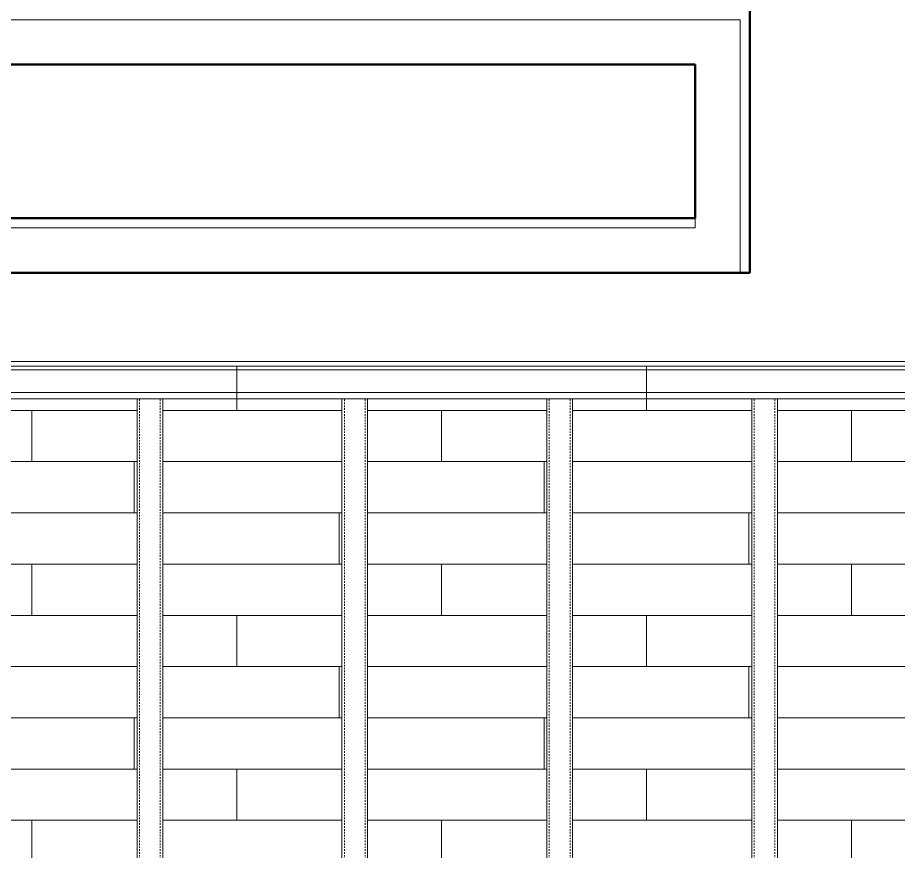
# Model space of a CAD drawing. Header units: inches. Extents: x -4218 to -1830, y 9767 to 12426.
# Drawn here: x -3330.7 to -3261.9, y 10878.8 to 10943.9 of the extents above; entities that cross this region are included whole.
import ezdxf

# ---------------------------------------------------------------- set-up
doc = ezdxf.new("R2010")
doc.units = ezdxf.units.IN
doc.header["$MEASUREMENT"] = 0
doc.linetypes.add('Hidden 1_8_', pattern=[0.1875, 0.125, -0.0625])
for name, color, linetype, lineweight in [('A-DETL-MBND', 5, 'Continuous', 9), ('A-FLOR-4', 192, 'Continuous', 9), ('A-FLOR-HRAL', 11, 'Continuous', 9), ('A-FLOR-PATT-1', 9, 'Continuous', 9), ('A-WALL', 113, 'Continuous', 13), ('A-WALL-7', 113, 'Continuous', 9), ('A-WALL-8', 113, 'Continuous', 50), ('S-BEAM', 12, 'Continuous', 9), ('S-BEAM-1', 12, 'Hidden 1_8_', 9)]:
    doc.layers.add(name, color=color, linetype=linetype, lineweight=lineweight)

# ---------------------------------------------------------------- blocks, each defined once
blk = doc.blocks.new('Railing - Railing-2700270-BACKGROUND - RCP - 1ST FLOOR')
at = {"layer": 'A-DETL-MBND'}
blk.add_line((-3357.274, 10917.002), (-3253.474, 10917.002), dxfattribs=at)
blk = doc.blocks.new('Walls 32 - Walls 1-2568450-BACKGROUND - RCP - 1ST FLOOR')
at = {"layer": 'A-WALL-7'}
for p, q in [((-3259.132, 10913.402), (-3259.132, 10914.108)), ((-3258.382, 10914.108), (-3258.382, 10913.402)), ((-3262.007, 10851.389), (-3262.007, 10851.682)), ((-3262.007, 10851.139), (-3262.007, 10851.372)), ((-3259.132, 10851.389), (-3259.132, 10851.682)), ((-3259.132, 10851.176), (-3259.132, 10851.377)), ((-3258.382, 10851.682), (-3258.382, 10851.389)), ((-3258.382, 10851.379), (-3258.382, 10851.171)), ((-3255.507, 10851.682), (-3255.507, 10851.389)), ((-3255.507, 10851.383), (-3255.507, 10851.152))]:
    blk.add_line(p, q, dxfattribs=at)
for centre, start_param, end_param in [((-3258.757, 10914.124), 2.994857, 3.141593), ((-3258.757, 10914.124), 3.19067, 6.234108), ((-3258.757, 10914.124), 0.094304, 0.261799), ((-3258.757, 10851.069), 2.094395, 2.354281), ((-3258.757, 10851.069), 1.880094, 2.092053), ((-3258.757, 10851.069), 1.696161, 1.829985), ((-3258.757, 10851.069), 1.570796, 1.696161), ((-3258.757, 10851.069), 1.445432, 1.568095), ((-3258.757, 10851.069), 1.308997, 1.445432), ((-3258.757, 10851.069), 1.047198, 1.264566), ((-3258.757, 10851.069), 0.785398, 1.044861), ((-3258.757, 10851.069), 2.356194, 2.61664), ((-3258.757, 10851.069), 0.523599, 0.783492), ((-3258.757, 10851.069), 0.321154, 0.522251)]:
    blk.add_ellipse(centre, major_axis=(0.375, 0), ratio=0.86769, start_param=start_param, end_param=end_param, dxfattribs=at)
blk = doc.blocks.new('Walls 34 - Walls 3-2568489-BACKGROUND - RCP - 1ST FLOOR')
at = {"layer": 'A-WALL-7'}
for p, q in [((-3357.274, 10916.639), (-3253.837, 10916.639)), ((-3253.837, 10916.639), (-3357.274, 10916.639)), ((-3357.274, 10916.639), (-3253.837, 10916.639)), ((-3357.274, 10916.366), (-3254.11, 10916.366)), ((-3357.274, 10916.366), (-3254.11, 10916.366)), ((-3357.274, 10914.596), (-3255.88, 10914.596)), ((-3357.274, 10914.596), (-3255.88, 10914.596)), ((-3357.274, 10914.108), (-3256.368, 10914.108)), ((-3321.368, 10914.108), (-3335.368, 10914.108)), ((-3321.18, 10914.108), (-3321.368, 10914.108)), ((-3319.556, 10914.108), (-3321.18, 10914.108)), ((-3319.368, 10914.108), (-3319.556, 10914.108)), ((-3305.368, 10914.108), (-3319.368, 10914.108)), ((-3305.18, 10914.108), (-3305.368, 10914.108)), ((-3303.556, 10914.108), (-3305.18, 10914.108)), ((-3303.368, 10914.108), (-3303.556, 10914.108)), ((-3289.368, 10914.108), (-3303.368, 10914.108)), ((-3289.18, 10914.108), (-3289.368, 10914.108)), ((-3287.556, 10914.108), (-3289.18, 10914.108)), ((-3287.368, 10914.108), (-3287.556, 10914.108)), ((-3273.368, 10914.108), (-3287.368, 10914.108)), ((-3273.18, 10914.108), (-3273.368, 10914.108)), ((-3271.556, 10914.108), (-3273.18, 10914.108)), ((-3271.368, 10914.108), (-3271.556, 10914.108)), ((-3259.132, 10914.108), (-3271.368, 10914.108))]:
    blk.add_line(p, q, dxfattribs=at)
blk = doc.blocks.new('CISC HSS Rectangular_CSA G40_21_ - HS102x51x4_8-V173-BACKGROUND - RCP - 1ST FLOOR')
at = {"layer": 'S-BEAM'}
for p, q in [((-30.9, 1), (28.925, 1)), ((-30.9, 1), (-30.9, 0.624)), ((-30.9, 0.822), (-30.9, 1)), ((-30.9, 0.624), (-30.9, 0.822)), ((-30.9, 0.624), (-30.9, 0.812)), ((-30.9, 0.812), (-30.9, 0.757)), ((-30.9, 0.757), (-30.9, 0.624)), ((28.925, 1), (30.9, 1)), ((30.9, 0.624), (30.9, 1)), ((-30.9, 0.624), (-30.9, -0.624)), ((-30.9, 0.624), (-30.9, -0.624)), ((30.9, -0.624), (30.9, 0.624)), ((-30.9, -0.624), (-30.9, -1)), ((-30.9, -0.822), (-30.9, -0.624)), ((-30.9, -0.624), (-30.9, -0.812)), ((-30.9, -0.757), (-30.9, -0.624)), ((30.9, -1), (30.9, -0.624)), ((-30.9, -0.812), (-30.9, -0.757)), ((-30.9, -1), (-30.9, -0.822)), ((28.925, -1), (-30.9, -1)), ((30.9, -1), (28.925, -1))]:
    blk.add_line(p, q, dxfattribs=at)
at = {"layer": 'S-BEAM-1'}
for p, q in [((28.925, 0.812), (-30.9, 0.812)), ((30.9, 0.812), (28.925, 0.812)), ((28.925, -0.812), (-30.9, -0.812)), ((30.9, -0.812), (28.925, -0.812))]:
    blk.add_line(p, q, dxfattribs=at)
blk = doc.blocks.new('CISC HSS Rectangular_CSA G40_21_ - HS102x51x4_8-V174-BACKGROUND - RCP - 1ST FLOOR')
at = {"layer": 'S-BEAM'}
for p, q in [((-30.9, 1), (28.925, 1)), ((-30.9, 1), (-30.9, 0.624)), ((-30.9, 0.89), (-30.9, 1)), ((-30.9, 0.822), (-30.9, 0.89)), ((-30.9, 0.624), (-30.9, 0.822)), ((-30.9, 0.624), (-30.9, 0.812)), ((-30.9, 0.812), (-30.9, 0.624)), ((28.925, 1), (30.9, 1)), ((30.9, 0.624), (30.9, 1)), ((-30.9, 0.624), (-30.9, -0.624)), ((-30.9, 0.624), (-30.9, -0.624)), ((30.9, -0.624), (30.9, 0.624)), ((-30.9, -0.624), (-30.9, -1)), ((-30.9, -0.822), (-30.9, -0.624)), ((-30.9, -0.624), (-30.9, -0.812)), ((-30.9, -0.757), (-30.9, -0.624)), ((30.9, -1), (30.9, -0.624)), ((-30.9, -0.812), (-30.9, -0.757)), ((-30.9, -1), (-30.9, -0.822)), ((28.925, -1), (-30.9, -1)), ((30.9, -1), (28.925, -1))]:
    blk.add_line(p, q, dxfattribs=at)
at = {"layer": 'S-BEAM-1'}
for p, q in [((28.925, 0.812), (-30.9, 0.812)), ((30.9, 0.812), (28.925, 0.812)), ((28.925, -0.812), (-30.9, -0.812)), ((30.9, -0.812), (28.925, -0.812))]:
    blk.add_line(p, q, dxfattribs=at)
blk = doc.blocks.new('CISC HSS Rectangular_CSA G40_21_ - HS102x51x4_8-V168-BACKGROUND - RCP - 1ST FLOOR')
at = {"layer": 'S-BEAM'}
for p, q in [((-30.9, 1), (28.925, 1)), ((-30.9, 1), (-30.9, 0.624)), ((-30.9, 0.822), (-30.9, 1)), ((-30.9, 0.624), (-30.9, 0.822)), ((-30.9, 0.624), (-30.9, 0.812)), ((-30.9, 0.812), (-30.9, 0.624)), ((28.925, 1), (30.9, 1)), ((30.9, 0.624), (30.9, 1)), ((-30.9, 0.624), (-30.9, -0.624)), ((-30.9, 0.624), (-30.9, -0.624)), ((30.9, -0.624), (30.9, 0.624)), ((-30.9, -0.624), (-30.9, -1)), ((-30.9, -0.822), (-30.9, -0.624)), ((-30.9, -0.624), (-30.9, -0.812)), ((-30.9, -0.812), (-30.9, -0.624)), ((30.9, -1), (30.9, -0.624)), ((-30.9, -1), (-30.9, -0.822)), ((28.925, -1), (-30.9, -1)), ((30.9, -1), (28.925, -1))]:
    blk.add_line(p, q, dxfattribs=at)
at = {"layer": 'S-BEAM-1'}
for p, q in [((28.925, 0.812), (-30.9, 0.812)), ((30.9, 0.812), (28.925, 0.812)), ((28.925, -0.812), (-30.9, -0.812)), ((30.9, -0.812), (28.925, -0.812))]:
    blk.add_line(p, q, dxfattribs=at)

msp = doc.modelspace()

# ---------------------------------------------------------------- hatches: boundary and pattern name
at = {"layer": 'A-FLOR-PATT-1'}
h = msp.add_hatch(dxfattribs=at)
h.set_pattern_fill('FP_13', color=256, style=0, pattern_type=2)
h.set_pattern_definition([(180, (-3361.595, 10973.189), (5e-16, 4), []), (90, (-3361.595, 10973.189), (8, 8), [4, -28]), (90, (-3377.595, 10977.189), (8, 8), [4, -28])])
h.paths.add_polyline_path([(-3357.274, 10851.752), (-3253.837, 10851.752), (-3253.873, 10916.639), (-3367.162, 10916.603), (-3367.125, 10851.752), (-3359.741, 10851.752)], flags=0)
h.paths.add_polyline_path([(-3351.368, 10852.308), (-3353.368, 10852.308), (-3353.368, 10914.107), (-3351.368, 10914.107), (-3351.368, 10854.01)], flags=0)
h.paths.add_polyline_path([(-3336.991, 10852.308), (-3337.368, 10852.308), (-3337.368, 10914.107), (-3335.368, 10914.107), (-3335.368, 10852.308), (-3335.744, 10852.308)], flags=0)
h.paths.add_polyline_path([(-3319.744, 10852.308), (-3321.368, 10852.308), (-3321.368, 10914.107), (-3319.368, 10914.107), (-3319.368, 10852.308), (-3319.611, 10852.308)], flags=0)
h.paths.add_polyline_path([(-3289.258, 10852.308), (-3289.368, 10852.308), (-3289.368, 10914.107), (-3287.368, 10914.107), (-3287.368, 10852.308), (-3289.18, 10852.308)], flags=0)
h.paths.add_polyline_path([(-3271.744, 10852.308), (-3273.368, 10852.308), (-3273.368, 10914.107), (-3271.368, 10914.107), (-3271.368, 10852.308), (-3271.611, 10852.308)], flags=0)
h.paths.add_polyline_path([(-3303.744, 10852.308), (-3305.368, 10852.308), (-3305.368, 10914.107), (-3303.368, 10914.107), (-3303.368, 10852.308), (-3303.611, 10852.308)], flags=0)

# ---------------------------------------------------------------- linework, layer by layer
at = {"layer": 'A-FLOR-4'}
msp.add_line((-3367.162, 10916.639), (-3253.837, 10916.639), dxfattribs=at)
at = {"layer": 'A-WALL'}
for p, q in [((-3377.024, 10943.689), (-3274.274, 10943.689)), ((-3274.274, 10923.939), (-3274.274, 10943.689)), ((-3277.774, 10927.439), (-3277.774, 10928.189)), ((-3360.774, 10927.439), (-3277.774, 10927.439))]:
    msp.add_line(p, q, dxfattribs=at)
at = {"layer": 'A-WALL-8'}
for p, q in [((-3273.524, 10944.439), (-3273.524, 10923.939)), ((-3277.774, 10940.189), (-3373.524, 10940.189)), ((-3277.774, 10928.189), (-3277.774, 10940.189)), ((-3361.524, 10928.189), (-3277.774, 10928.189)), ((-3273.524, 10923.939), (-3357.274, 10923.939))]:
    msp.add_line(p, q, dxfattribs=at)

# ---------------------------------------------------------------- block references
at = {"layer": 'A-FLOR-HRAL'}
msp.add_blockref('Railing - Railing-2700270-BACKGROUND - RCP - 1ST FLOOR', (0, 0), dxfattribs=at)
at = {"layer": 'A-WALL-7'}
for name in ['Walls 34 - Walls 3-2568489-BACKGROUND - RCP - 1ST FLOOR', 'Walls 32 - Walls 1-2568450-BACKGROUND - RCP - 1ST FLOOR']:
    msp.add_blockref(name, (0, 0), dxfattribs=at)
at = {"layer": 'S-BEAM', "rotation": 270}
for name, p in [('CISC HSS Rectangular_CSA G40_21_ - HS102x51x4_8-V168-BACKGROUND - RCP - 1ST FLOOR', (-3320.368, 10883.208)), ('CISC HSS Rectangular_CSA G40_21_ - HS102x51x4_8-V168-BACKGROUND - RCP - 1ST FLOOR', (-3304.368, 10883.208)), ('CISC HSS Rectangular_CSA G40_21_ - HS102x51x4_8-V174-BACKGROUND - RCP - 1ST FLOOR', (-3288.368, 10883.208)), ('CISC HSS Rectangular_CSA G40_21_ - HS102x51x4_8-V173-BACKGROUND - RCP - 1ST FLOOR', (-3272.368, 10883.208))]:
    msp.add_blockref(name, p, dxfattribs=at)

doc.saveas('drawing.dxf')
